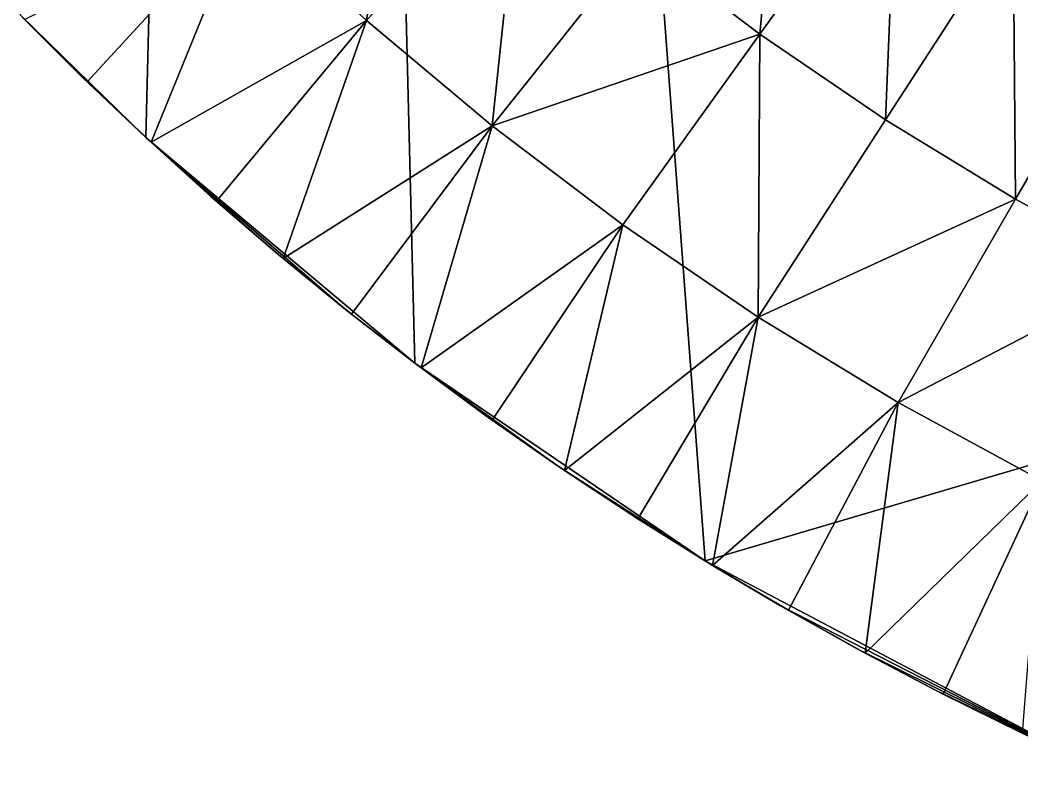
# Model space of a CAD drawing. Header units: millimetres. Extents: x -3750 to 5350, y -3750 to 3750.
# Drawn here: x -2685 to -1618, y -3418 to -2624 of the extents above; entities that cross this region are included whole.
import ezdxf

# ---------------------------------------------------------------- set-up
doc = ezdxf.new("R2010")
doc.units = ezdxf.units.MM
doc.header["$MEASUREMENT"] = 0
doc.layers.add('MESH_3D', color=2, linetype='CONTINUOUS')

msp = doc.modelspace()

# ---------------------------------------------------------------- linework, layer by layer
at = {"layer": 'MESH_3D'}
for points in [[(-2410.5, 2872.7, 32500), (-2684.5, -2618.4, 32500), (-2550.6, -2748.9, 32500)], [(-2410.5, 2872.7, 32500), (-2550.6, -2748.9, 32500), (-2264.3, -2989.2, 32500)], [(-2410.5, 2872.7, 32500), (-2264.3, -2989.2, 32500), (-1955.4, -3199.8, 32500)], [(3378.6, -1627.1, 32500), (-2410.5, 2872.7, 32500), (-1955.4, -3199.8, 32500)], [(3378.6, -1627.1, 32500), (-1955.4, -3199.8, 32500), (-1542.3, -3418.1, 32500)], [(-2315.9, -2624.2, 24800), (-2443.8, -2505.5, 24800), (-2269.3, -2326.6, 24600)], [(-2315.9, -2624.2, 24800), (-2269.3, -2326.6, 24600), (-2150.5, -2436.8, 24600)], [(-1897.2, -2638.8, 24600), (-2026.3, -2541, 24600), (-1870.5, -2345.5, 24400)], [(-1897.2, -2638.8, 24600), (-1870.5, -2345.5, 24400), (-1751.2, -2435.8, 24400)], [(-2182.2, -2736.4, 24800), (-2315.9, -2624.2, 24800), (-2150.5, -2436.8, 24600)], [(-2182.2, -2736.4, 24800), (-2150.5, -2436.8, 24600), (-2026.3, -2541, 24600)], [(-1763.3, -2730.1, 24600), (-1897.2, -2638.8, 24600), (-1751.2, -2435.8, 24400)], [(-1763.3, -2730.1, 24600), (-1751.2, -2435.8, 24400), (-1627.6, -2520.1, 24400)], [(-2443.8, -2505.5, 24800), (-2613.2, -2689.6, 25000), (-2679.6, -2623.4, 25000)], [(-2443.8, -2505.5, 24800), (-2545.1, -2754, 25000), (-2613.2, -2689.6, 25000)], [(-2315.9, -2624.2, 24800), (-2545.1, -2754, 25000), (-2443.8, -2505.5, 24800)], [(-1625, -2814.6, 24600), (-1763.3, -2730.1, 24600), (-1627.6, -2520.1, 24400)], [(-1625, -2814.6, 24600), (-1627.6, -2520.1, 24400), (-1500, -2598.1, 24400)], [(-2182.2, -2736.4, 24800), (-2026.3, -2541, 24600), (-1897.2, -2638.8, 24600)], [(-1482.7, -2892.1, 24600), (-1625, -2814.6, 24600), (-1500, -2598.1, 24400)], [(-2618.4, -2684.5, 32500), (-2684.5, -2618.4, 32500), (-2679.6, -2623.4, 25000)], [(-2550.6, -2748.9, 32500), (-2684.5, -2618.4, 32500), (-2618.4, -2684.5, 32500)], [(-2618.4, -2684.5, 32500), (-2679.6, -2623.4, 25000), (-2613.2, -2689.6, 25000)], [(-2315.9, -2624.2, 24800), (-2475.5, -2816.8, 25000), (-2545.1, -2754, 25000)], [(-2315.9, -2624.2, 24800), (-2404.3, -2877.8, 25000), (-2475.5, -2816.8, 25000)], [(-2182.2, -2736.4, 24800), (-2404.3, -2877.8, 25000), (-2315.9, -2624.2, 24800)], [(-2043.1, -2841.8, 24800), (-2182.2, -2736.4, 24800), (-1897.2, -2638.8, 24600)], [(-1898.9, -2940.1, 24800), (-2043.1, -2841.8, 24800), (-1897.2, -2638.8, 24600)], [(-1898.9, -2940.1, 24800), (-1897.2, -2638.8, 24600), (-1763.3, -2730.1, 24600)], [(-2550.6, -2748.9, 32500), (-2618.4, -2684.5, 32500), (-2613.2, -2689.6, 25000)], [(-2550.6, -2748.9, 32500), (-2613.2, -2689.6, 25000), (-2545.1, -2754, 25000)], [(-2182.2, -2736.4, 24800), (-2331.7, -2937, 25000), (-2404.3, -2877.8, 25000)], [(-2182.2, -2736.4, 24800), (-2257.6, -2994.3, 25000), (-2331.7, -2937, 25000)], [(-2043.1, -2841.8, 24800), (-2257.6, -2994.3, 25000), (-2182.2, -2736.4, 24800)], [(-1898.9, -2940.1, 24800), (-1763.3, -2730.1, 24600), (-1625, -2814.6, 24600)], [(-2481.3, -2811.7, 32500), (-2550.6, -2748.9, 32500), (-2545.1, -2754, 25000)], [(-2410.5, -2872.7, 32500), (-2550.6, -2748.9, 32500), (-2481.3, -2811.7, 32500)], [(-2338.1, -2931.9, 32500), (-2550.6, -2748.9, 32500), (-2410.5, -2872.7, 32500)], [(-2264.3, -2989.2, 32500), (-2550.6, -2748.9, 32500), (-2338.1, -2931.9, 32500)], [(-2481.3, -2811.7, 32500), (-2545.1, -2754, 25000), (-2475.5, -2816.8, 25000)], [(-2410.5, -2872.7, 32500), (-2481.3, -2811.7, 32500), (-2475.5, -2816.8, 25000)], [(-1750, -3031.1, 24800), (-1898.9, -2940.1, 24800), (-1625, -2814.6, 24600)], [(-1750, -3031.1, 24800), (-1625, -2814.6, 24600), (-1482.7, -2892.1, 24600)], [(-2410.5, -2872.7, 32500), (-2475.5, -2816.8, 25000), (-2404.3, -2877.8, 25000)], [(-2043.1, -2841.8, 24800), (-2182, -3049.8, 25000), (-2257.6, -2994.3, 25000)], [(-2043.1, -2841.8, 24800), (-2105.1, -3103.4, 25000), (-2182, -3049.8, 25000)], [(-1898.9, -2940.1, 24800), (-2105.1, -3103.4, 25000), (-2043.1, -2841.8, 24800)], [(-2338.1, -2931.9, 32500), (-2410.5, -2872.7, 32500), (-2404.3, -2877.8, 25000)], [(-2338.1, -2931.9, 32500), (-2404.3, -2877.8, 25000), (-2331.7, -2937, 25000)], [(-1596.7, -3114.6, 24800), (-1750, -3031.1, 24800), (-1482.7, -2892.1, 24600)], [(-2264.3, -2989.2, 32500), (-2338.1, -2931.9, 32500), (-2331.7, -2937, 25000)], [(-2264.3, -2989.2, 32500), (-2331.7, -2937, 25000), (-2257.6, -2994.3, 25000)], [(-1898.9, -2940.1, 24800), (-2026.9, -3155, 25000), (-2105.1, -3103.4, 25000)], [(-1898.9, -2940.1, 24800), (-1947.4, -3204.7, 25000), (-2026.9, -3155, 25000)], [(-1750, -3031.1, 24800), (-1947.4, -3204.7, 25000), (-1898.9, -2940.1, 24800)], [(-2189, -3044.8, 32500), (-2264.3, -2989.2, 32500), (-2257.6, -2994.3, 25000)], [(-2112.5, -3098.4, 32500), (-2264.3, -2989.2, 32500), (-2189, -3044.8, 32500)], [(-1955.4, -3199.8, 32500), (-2264.3, -2989.2, 32500), (-2112.5, -3098.4, 32500)], [(-2189, -3044.8, 32500), (-2257.6, -2994.3, 25000), (-2182, -3049.8, 25000)], [(-1750, -3031.1, 24800), (-1866.7, -3252.4, 25000), (-1947.4, -3204.7, 25000)], [(-1750, -3031.1, 24800), (-1784.9, -3298, 25000), (-1866.7, -3252.4, 25000)], [(-1596.7, -3114.6, 24800), (-1784.9, -3298, 25000), (-1750, -3031.1, 24800)], [(-2112.5, -3098.4, 32500), (-2189, -3044.8, 32500), (-2182, -3049.8, 25000)], [(-2112.5, -3098.4, 32500), (-2182, -3049.8, 25000), (-2105.1, -3103.4, 25000)], [(-2034.5, -3150.1, 32500), (-2112.5, -3098.4, 32500), (-2105.1, -3103.4, 25000)], [(-1955.4, -3199.8, 32500), (-2112.5, -3098.4, 32500), (-2034.5, -3150.1, 32500)], [(-2034.5, -3150.1, 32500), (-2105.1, -3103.4, 25000), (-2026.9, -3155, 25000)], [(-1596.7, -3114.6, 24800), (-1701.9, -3341.6, 25000), (-1784.9, -3298, 25000)], [(-1596.7, -3114.6, 24800), (-1617.8, -3383.1, 25000), (-1701.9, -3341.6, 25000)], [(-1955.4, -3199.8, 32500), (-2034.5, -3150.1, 32500), (-2026.9, -3155, 25000)], [(-1955.4, -3199.8, 32500), (-2026.9, -3155, 25000), (-1947.4, -3204.7, 25000)], [(-1875, -3247.6, 32500), (-1955.4, -3199.8, 32500), (-1947.4, -3204.7, 25000)], [(-1542.3, -3418.1, 32500), (-1955.4, -3199.8, 32500), (-1875, -3247.6, 32500)], [(-1875, -3247.6, 32500), (-1947.4, -3204.7, 25000), (-1866.7, -3252.4, 25000)], [(-1793.5, -3293.3, 32500), (-1875, -3247.6, 32500), (-1866.7, -3252.4, 25000)], [(-1542.3, -3418.1, 32500), (-1875, -3247.6, 32500), (-1793.5, -3293.3, 32500)], [(-1793.5, -3293.3, 32500), (-1866.7, -3252.4, 25000), (-1784.9, -3298, 25000)], [(-1710.8, -3337, 32500), (-1793.5, -3293.3, 32500), (-1784.9, -3298, 25000)], [(-1542.3, -3418.1, 32500), (-1793.5, -3293.3, 32500), (-1710.8, -3337, 32500)], [(-1710.8, -3337, 32500), (-1784.9, -3298, 25000), (-1701.9, -3341.6, 25000)], [(-1627.1, -3378.6, 32500), (-1710.8, -3337, 32500), (-1701.9, -3341.6, 25000)], [(-1542.3, -3418.1, 32500), (-1710.8, -3337, 32500), (-1627.1, -3378.6, 32500)], [(-1627.1, -3378.6, 32500), (-1701.9, -3341.6, 25000), (-1617.8, -3383.1, 25000)], [(-1542.3, -3418.1, 32500), (-1627.1, -3378.6, 32500), (-1617.8, -3383.1, 25000)]]:
    msp.add_3dface(points, dxfattribs=at)

doc.saveas('drawing.dxf')
